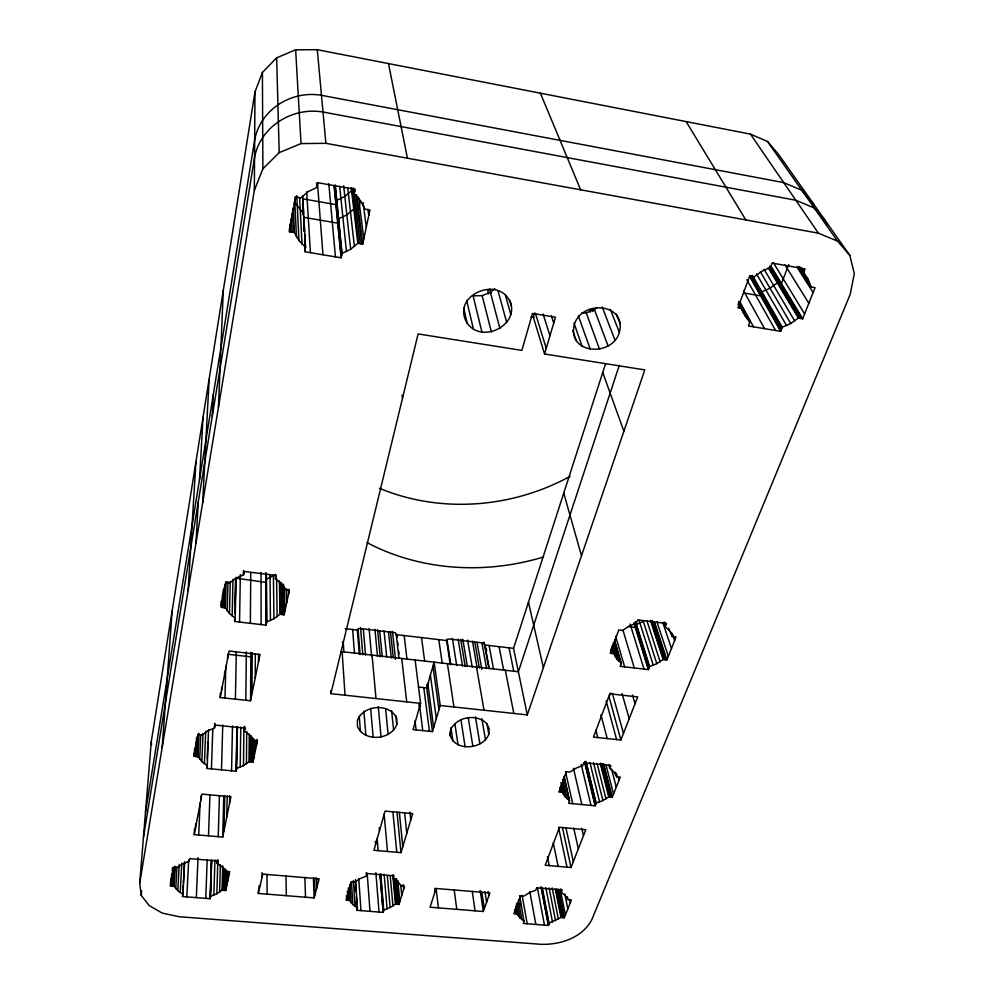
<?xml version="1.0" encoding="UTF-8"?>
<svg xmlns="http://www.w3.org/2000/svg" width="994" height="994" viewBox="0 0 994 994"><rect width="100%" height="100%" fill="white"/><g stroke="black" fill="none" stroke-linecap="round" stroke-linejoin="round"><path stroke-width="1.49" d="M258.341 893.444L262.776 874.124L319.124 878.795L314.154 897.917L258.341 893.444L258.341 890.388M258.502 661.88L258.502 654.139M259.024 890.45L259.024 885.865M255.222 751.377L255.259 740.629M256.8 743.959L256.812 739.362M206.914 765.33L206.802 768.424L236.137 771.245L236.721 768.424L243.468 765.629L249.034 761.69L252.961 762.075L253.072 738.977M253.669 758.745L253.756 738.753M255.222 677.908L255.296 653.853M250.997 761.876L251.159 735.709M251.991 693.675L252.227 652.884M252.352 762.013L252.476 737.374M249.034 761.69L249.245 733.97M250.364 623.313L250.737 572.805M249.656 761.752L249.842 735.572M220.37 693.004L220.221 697.564L250.55 700.77L250.873 652.387M139.694 883.306L254.34 190.413L254.973 91.92L262.416 72.413L276.643 57.851L295.64 49.799L317.285 49.7L750.433 134.115L767.53 141.496L778.749 154.629L849.82 255.359L854.306 273.785L850.205 294.323L591.84 919.599C582.173 937.963 560.231 944.971 540.599 944.3L179.144 916.729L162.295 913.113L149.262 905.683L141.272 895.408L139.694 883.306L151.25 741.785L254.973 91.92M246.425 763.802L246.723 731.435M396.743 724.626L396.805 718.699C390.257 702.572 363.071 704.647 357.38 720.501L357.442 726.44C364.202 742.257 390.853 740.219 396.743 724.626L395.798 715.581M252.961 762.075L257.521 740.58L253.557 740.17L249.78 735.187L244.35 731.075L244.4 726.49M244.648 729.608L244.686 726.552M245.829 700.273L246.338 651.878M243.468 765.629L243.915 727.086M240.213 767.182L240.784 727.061M266.38 574.52L266.678 621.884L266.007 625.139L234.634 621.486L235.255 618.218L229.452 613.534L225.34 607.831L221.103 607.322L225.663 582.236L229.962 582.757L236.05 578.11L243.468 574.88L243.53 570.37M243.58 574.346L243.617 571.339M239.554 622.058L240.337 574.607M236.137 771.245L236.907 726.44M236.224 770.81L237.156 726.589M236.622 768.859L237.417 726.726M235.416 699.167L236.286 652.238M229.105 874.67L229.167 871.614M231.565 770.81L232.484 725.993M234.634 621.486L234.708 618.43M235.081 604.153L235.615 578.16L265.771 582.347L266.417 579.142L275.487 574.731M235.069 613.745L235.789 578.583M235.168 618.728L235.988 577.464M183.157 885.393L182.523 896.538L210.082 898.713L210.579 896.228L216.878 893.73L222.06 890.226L225.737 890.525L226.197 870.645M232.161 616.031L232.981 579.378M226.359 887.605L226.731 870.794M227.725 881.156L227.924 871.999M229.602 803.189L229.763 795.672M223.898 890.375L224.42 868.967M226.756 817.143L227.241 796.008M225.166 890.475L225.663 869.067M194.538 828.524L194.252 834.6L222.681 837.085L223.737 796.144M227.638 658.45L227.713 655.344M222.06 890.226L222.681 865.749M223.948 830.897L224.818 796.057M222.631 890.276L223.203 867.327M229.452 613.534L230.248 581.502M221.5 769.841L222.755 724.986M224.582 674.566L224.669 671.546M227.166 610.801L227.949 581.825M219.624 892.09L220.37 864.544M224.979 698.061L225.837 666.216M221.575 690.432L221.662 687.401M224.557 588.311L224.656 585.292M225.737 890.525L229.726 871.701L226.011 871.39L222.407 867.079L217.264 863.55L217.351 860.506M224.681 607.744L225.352 584.907M217.351 863.152L217.438 860.096M218.245 836.699L219.438 795.747M216.878 893.73L217.848 860.046M225.34 607.831L226.085 581.937M222.184 601.358L222.383 595.269M213.847 895.122L214.94 859.885M223.277 595.344L223.464 589.28M223.327 595.095L223.6 589.815M223.228 607.57L223.774 589.293M210.504 896.625L211.722 859.835M221.153 605.806L221.302 601.233M221.438 605.458L221.587 600.898M221.761 607.409L221.96 601.308M206.802 768.424L207.336 765.579L201.857 761.603L197.955 756.695L193.992 756.31L197.943 734.578L201.956 734.976L207.572 730.913L214.455 728.03L214.605 723.433M214.729 726.552L214.841 723.495M210.082 898.713L211.424 859.996M210.33 897.47L211.548 860.68M205.783 898.377L207.174 860.034M208.492 835.842L209.958 794.865M211.399 768.871L212.828 728.639M450.207 736.082L450.431 730.255C456.06 716.786 476.238 713.294 486.526 723.359L489.147 728.453L488.812 734.268C482.761 750.284 452.369 751.973 449.773 733.075M207.237 758.695L207.908 741.673M207.249 766.026L208.504 729.869M218.444 407.354L223.265 290.546M204.416 763.715L205.733 731.249M198.713 834.985L200.08 803.09M201.857 761.603L203.037 733.771M196.327 897.632L198.017 857.723M200.713 800.543L200.9 796.008M199.682 759.242L200.788 734.529M197.334 756.633L198.402 733.473M197.955 756.695L199.011 733.535M195.433 828.375L195.644 823.827M195.582 747.563L195.806 742.94M195.88 745.935L196.091 742.419M196.327 743.437L196.626 737.275M195.967 756.509L196.849 737.97M212.269 416.175L213.275 394.755M186.835 896.874L188.649 860.009M193.992 756.31L194.141 753.216M194.352 753.154L194.575 748.519M194.613 756.372L195.072 748.047M202.664 502.691L209.113 379.211M183.393 883.007L184.424 863.028M182.921 894.438L184.66 861.798M182.523 896.538L182.995 894.053L180.225 892.45L181.79 863.264M195.93 543.407L198.278 501.784M199.545 479.356L203.037 417.331M180.225 892.45L177.802 890.624L179.243 864.507M511.338 306.065C503.821 273.288 449.387 293.889 467.205 323.274C482.326 344.433 520.732 324.678 509.661 300.138M177.802 890.624L174.087 886.375L175.255 866.42M175.752 888.586L176.969 867.091M174.087 886.375L170.372 886.076L172.273 873.552M172.422 874.819L172.621 868.582M172.235 886.226L173.329 867.799M173.515 886.337L174.683 866.37M170.459 884.548L170.744 879.938M188.114 590.635L195.942 461.738M170.633 884.672L170.993 878.522M170.956 886.126L171.689 873.838M171.763 878.423L172.235 873.751M172.422 870.682L172.608 867.613M162.159 747.5L172.148 610.813M141.272 895.408L141.645 890.786M619.386 332.394C626.903 302.574 581.068 299.728 574.209 325.013C567.301 354.485 612.242 357.144 619.386 332.394L610.328 309.395M145.509 812.023L254.663 139.955C260.353 109.477 291.49 90.106 321.472 95.312L783.694 182.598L801.798 190.252L813.552 203.956L814.297 206.901M143.471 837.122L254.551 157.524C260.44 126.362 292.398 106.78 323.013 112.024L795.809 200.241L814.272 208.007L826.213 221.898L826.958 224.892M305.556 247.233L298.958 240.573L294.398 232.521L289.465 231.689L295.765 197.048L300.772 197.918L308.078 191.68L316.887 187.431L317.794 182.71L355.119 189.307L354.15 194.016L360.66 200.925L365.022 209.138L369.942 209.995L362.711 244.114L357.852 243.294L350.633 249.27L342.023 253.346L341.104 257.819L304.711 251.73L305.556 247.233L302.698 195.905M194.252 834.6L201.931 794.094L230.919 796.79L222.681 837.085M214.455 728.03L215.015 725.073L244.946 728.13L244.35 731.075M220.221 697.564L229.042 651.045L260.006 654.524L250.55 700.77M243.468 574.88L244.126 571.463L276.183 575.402L275.487 578.806L281.24 583.64L285.191 589.467L289.428 589.976L284.172 614.764L279.985 614.267L273.946 618.753L266.678 621.884M172.086 876.621L173.826 867.079L177.591 867.389L182.809 863.774L189.22 861.189L189.705 858.617L217.798 860.978L217.264 863.55M251.681 652.648L250.848 656.848L227.601 654.251M360.375 200.515L358.424 209.896L353.765 209.075L346.844 214.878L338.606 218.817L337.736 223.165L304.189 217.4M420.574 703.367L330.878 693.675L418.101 333.934L521.887 350.397L532.498 313.433L555.472 317.198L544.55 353.988L644.783 369.892L527.292 714.897L440.218 705.491L434.117 662.153L426.699 687.947L432.465 731.609L413.057 729.584L420.574 703.367L415.132 659.991M393.326 878.298L394.071 875.801L367.295 873.552L366.587 876.049L360.176 878.559L354.821 882.063L351.242 881.765L346.136 900.179L349.677 900.465L352.845 904.577L357.517 907.895L356.834 910.305L383.125 912.38L383.846 909.97L390.145 907.547L395.45 904.142L398.967 904.428L404.558 886.176L401.004 885.878L397.948 881.703L393.326 878.298L393.052 875.292M534.573 313.197L533.368 317.347L544.55 353.988M432.465 731.609L440.218 705.491M400.992 852.653L412.659 813.651L385.076 811.092L373.918 850.292L400.992 852.653L397.004 812.222M527.292 714.897L513.538 648.361L605.545 363.854M619.299 365.283L518.371 671.758L340.855 651.53M483.332 911.486L489.88 892.935L436.105 888.474L430.042 907.211L483.332 911.486L480.177 890.487M564.12 776.401L569.562 800.605L568.556 803.264L595.145 805.823L596.176 803.177L586.236 762.299M614.54 640.024L621.312 663.284L620.169 666.328L648.386 669.608L649.579 666.576L635.514 621.61M738.902 301.443L749.998 321.857L748.445 325.957L780.625 331.35L782.228 327.262L790.764 323.51L798.381 318.03L802.68 318.751L815.055 287.651L810.706 286.893L797.784 266.529M610.564 692.992L609.086 696.906L620.877 739.996L593.493 737.101L609.807 693.8L637.713 696.931L620.877 739.996M788.739 264.603L781.446 283.576L777.308 282.855L770.027 288.198L761.839 291.826L760.335 295.814L744.866 293.155M515.985 906.441L517.278 913.921L519.949 917.897L524.136 921.103L523.254 923.451L548.377 925.439L549.297 923.103L560.989 917.425L564.343 917.698L571.388 899.992L568.009 899.707L565.437 895.669L561.312 892.364L560.703 889.394M561.312 892.364L562.256 889.941L536.698 887.791L535.778 890.214L529.392 892.662L523.925 896.054L520.496 895.78L513.886 913.648L517.278 913.921M571.028 867.501L585.801 829.729L559.498 827.281L545.197 865.252L571.028 867.501L562.442 827.567M596.176 803.177L602.898 800.555L608.738 796.853L612.292 797.2L620.293 777.097L616.702 776.736L614.106 772.089L609.819 768.275L610.9 765.529L583.826 762.758L582.782 765.517L575.924 768.225L570.022 772.04L566.394 771.679L558.889 791.982L562.48 792.33L565.201 796.89L569.562 800.605M649.579 666.576L656.81 663.657L663.147 659.482L666.924 659.917L676.082 636.918L672.267 636.458L669.645 631.066L665.197 626.618L666.427 623.462L637.651 619.921L636.458 623.089L629.078 626.108L622.666 630.432L618.802 629.96L610.204 653.232L614.019 653.679L616.789 658.972L621.312 663.284M810.706 286.893L808.122 279.438L803.363 273.188L805.028 268.914L772.139 263.087L770.524 267.386L761.764 271.3L754.036 277.003L749.638 276.233L737.97 307.78L742.319 308.513L745.115 315.819L749.998 321.857M254.34 190.413L262.876 168.818L262.416 72.413M262.876 168.818L279.202 152.629L301.033 143.583L325.883 143.322L818.41 233.18L837.544 241.12L849.82 255.359M357.194 630.233L359.107 628.457L395.45 632.718L397.327 637.117M446.43 640.683L448.369 638.931L483.842 643.093L486.725 650.598M428.737 683.015L426.774 684.754L427.644 686.792M481.941 332.108L473.107 295.827L482.152 295.64L490.377 292.41L494.726 288.571M581.801 312.948L586.236 312.849L594.424 309.668L596.636 307.792M418.611 687.053L426.699 687.947M345.241 628.668L357.355 630.084L359.269 653.63M484.563 644.969L513.538 648.361M628.345 626.593L635.278 627.438L636.409 624.456L643.391 621.598L656.81 663.657M531.131 316.974L534.014 317.446M303.158 198.899L335.922 204.615L336.767 200.328L344.819 196.477L351.578 190.773L353.864 191.171M767.53 141.496L837.544 241.12M750.433 134.115L818.41 233.18M294.858 202.54L303.518 213.474L302.661 198.117M802.531 268.442L804.196 271.051M800.282 267.287L808.122 279.438M799.201 266.541L809.7 283.041M799.201 266.64L803.363 273.188M799.251 267.92L811.39 287.005M796.915 267.001L813.104 292.559M784.912 264.789L808.83 303.294M773.32 262.578L804.593 313.942M686.133 121.579L745.823 219.947M770.81 265.945L802.68 318.751M770.176 265.833L802.009 318.639M769.53 266.852L800.53 318.391M768.884 267.858L799.052 318.142M768.25 267.746L798.381 318.03M764.075 269.312L794.715 320.975M760.373 271.76L790.764 323.51M756.446 273.772L786.589 325.622M752.346 275.338L782.228 327.262M752.123 275.947L781.967 327.896M750.892 276.034L781.421 329.3M780.874 330.704L749.662 276.108L780.625 331.35M746.867 279.712L775.618 330.505M743.45 290.608L764.572 328.654M739.909 301.828L753.489 326.802M739.399 303.12L742.319 308.513M738.679 302.077L744.581 312.973M746.059 315.694L749.749 322.503M738.716 303.008L747.302 319.024M741.984 309.606L743.437 312.302M740.716 307.693L745.115 315.819M737.958 304.102L740.145 308.152M540.388 93.175L580.633 189.804M616.268 313.98L620.256 323.982M602.165 306.922L615 340.184M594.424 309.668L608.079 345.974M591.89 308.724L592.946 311.544M589.343 309.271L590.386 312.091M586.236 312.849L599.544 349.254M602.749 372.514L623.897 431.247M578.409 315.955L590.324 349.478M574.01 323.174L582.111 346.459M572.83 330.704L576.321 340.855M672.192 633.352L674.628 640.546M671.882 633.65L672.863 636.52M670.801 632.147L672.267 636.458M668.676 628.208L669.645 631.066M664.849 622.182L665.818 625.04M664.427 623.263L665.384 626.121M663.756 622.319L665.197 626.618M662.774 622.53L671.472 648.486M656.872 621.66L668.341 656.363M654.561 622.294L666.924 659.917M653.99 622.219L666.328 659.854M652.263 620.616L665.036 659.705M651.008 620.455L663.744 659.544M551.409 315.856L553.745 323.025M650.424 620.393L663.147 659.482M647.032 621.138L660.115 661.718M543.084 314.017L549.968 335.736M639.08 620.343L653.282 665.284M635.34 622.07L649.393 667.049M634.955 623.101L648.983 668.092M634.122 622.691L648.573 669.136M633.948 623.163L648.386 669.608M535.418 313.272L546.228 348.322M630.146 624.07L644 669.099M622.952 630.146L634.309 667.968M615.646 636.272L624.592 666.837M632.457 694.955L635.029 703.777M614.789 641.95L621.126 663.768M613.373 642.372L618.84 661.259M612.602 644.435L616.789 658.972M612.242 646.262L615.162 656.425M611.931 646.423L614.019 653.679M611.757 647.802L613.422 653.605M610.863 649.107L612.105 653.456M622.058 693.576L629.202 718.687M563.747 493.123L581.49 555.758M505.424 295.293L510.854 314.676M612.366 693.34L623.462 733.386M498.081 290.969L506.741 322.628M606.154 700.907L616.603 739.548M490.874 293.292L489.769 289.092L487.781 291.08L488.514 293.889M490.377 292.41L499.932 328.542M618.243 777.271L619.038 780.265M600.935 714.761L607.21 738.554M616.479 773.804L617.262 776.799M615.522 772.239L616.702 776.736M611.571 769.17L616.28 787.198M609.21 764.858L609.981 767.853M609.036 765.281L609.819 768.275M606.042 764.982L613.534 794.082M595.878 730.118L597.779 737.548M603.718 763.715L612.292 797.2M603.184 763.653L611.745 797.138M601.991 763.529L610.515 797.026M482.152 295.64L491.371 331.884M600.798 763.404L609.297 796.902M600.252 763.355L608.738 796.853M597.17 763.852L605.955 798.828M593.48 762.646L602.898 800.555M589.939 762.622L599.63 802.009M585.727 761.255L596.015 803.587M585.379 762.149L595.654 804.494M584.696 761.59L595.307 805.401M584.534 762L595.145 805.823M581.217 764.51L590.995 805.426M466.658 300.337L473.392 329.002M573.426 768.25L581.875 804.544M463.751 308.239L467.205 323.274M581.763 828.375L583.453 835.73M528.473 602.178L543.37 667.682M565.536 771.878L572.718 803.661M563.971 776.811L569.4 801.015M562.803 779.209L567.189 798.865M573.737 828.164L578.334 848.801M562.182 783.284L565.201 796.89M560.951 782.613L563.623 794.703M561.138 786.279L562.48 792.33M560.591 786.229L561.921 792.268M559.684 787.621L560.678 792.156M565.909 827.716L573.302 861.699M558.516 827.207L567.002 867.153M569.661 899.806L570.283 902.776M567.388 896.737L568.009 899.707M564.778 894.016L567.86 908.889M553.248 842.688L558.131 866.383M560.852 889.009L561.461 891.991M560.268 889.642L565.437 914.952M558.591 889.394L564.343 917.698M509.027 647.839L513.774 671.223M558.081 889.357L563.822 917.648M556.938 889.257L562.666 917.561M555.808 889.158L561.511 917.462M555.298 889.121L560.989 917.425M547.458 856.716L549.247 865.6M388.48 63.579L407.428 158.208M552.167 887.89L558.404 919.189M549.098 887.928L555.571 920.73M505.337 670.267L513.823 713.443M499.075 646.672L503.647 670.08M545.83 887.729L552.515 922.047M542.252 887.642L549.148 923.463M541.954 888.45L548.837 924.271M541.357 887.754L548.526 925.066M540.935 886.623L548.377 925.439M537.406 887.791L544.463 925.128M489.098 645.504L493.484 668.925M485.234 646.734L489.284 668.701M484.078 642.112L488.862 668.39M529.802 891.568L535.841 924.445M481.928 643.056L486.551 668.515M476.983 642.211L481.792 669.211M522.136 895.346L527.193 923.761M474.846 642.36L479.344 667.881M519.663 895.693L524 921.475M520.284 902.838L520.806 905.832M518.47 900.166L521.862 919.612M472.461 641.018L477.182 668.043M486.985 723.769L488.812 734.268M476.486 666.986L484.016 710.213M517.352 902.937L519.949 917.897M516.346 904.031L518.408 915.996M515.724 907.895L516.743 913.871M514.817 909.299L515.588 913.784M481.879 718.712L485.482 739.747M467.615 640.124L472.225 667.198M462.806 639.217L467.329 666.328M475.405 716.823L479.916 743.91M460.719 639.341L465.204 666.465M458.122 639.03L462.545 666.166M468.261 717.755L472.871 746.382M452.407 638.359L456.706 665.508M488.141 891.369L488.849 895.855M460.905 719.606L465.105 746.742M446.915 639.192L450.854 664.837M450.183 663.992L446.592 640.534L396.271 634.632L398.917 658.152M484.985 891.78L486.588 902.254M447.412 663.669L453.96 706.97M481.854 892.127L484.339 908.603M454.879 723.744L458.048 744.854M438.776 639.614L442.218 663.085M450.928 727.558L452.916 741.126M402.085 395.103L402.533 398.147M472.237 891.32L475.057 910.815M432.949 666.229L438.988 709.617M367.966 209.312L368.799 215.387M430.39 675.125L436.316 718.625M427.855 683.959L433.657 727.571M421.518 637.589L424.637 661.072M454.196 889.816L456.78 909.348M363.058 202.627L366.314 227.166M423.779 687.624L429.433 731.298M358.523 197.172L363.829 238.846M356.523 194.625L362.711 244.114M419.58 704.982L422.773 730.602M355.802 194.501L361.953 243.99M419.021 704.51L419.393 707.504M354.262 188.686L354.634 191.668M353.752 188.81L354.299 193.283M353.429 188.052L360.288 243.704M351.926 187.854L358.61 243.418M436.068 888.325L438.416 907.882M351.217 187.729L357.852 243.294M415.007 720.861L416.088 729.894M434.788 888.425L435.148 891.432M404.173 635.564L406.968 659.059M347.689 187.742L354.436 246.5M401.725 658.463L406.708 701.863M151.25 741.785L151.585 744.73M397.699 642.31L398.035 645.255M398.693 651.132L399.029 654.064M343.651 185.766L350.633 249.27M392.481 631.476L395.525 659.196M390.48 631.612L393.313 657.817M409.975 812.16L410.808 819.851M388.492 631.749L391.288 657.966M339.65 186.387L346.471 251.569M404.682 813.291L406.77 833.357M384.007 630.792L386.716 657.059M391.599 710.573L393.612 730.192M399.339 812.26L402.794 846.664M379.683 630.942L382.23 656.649M335.251 184.983L342.023 253.346M335.127 185.642L341.886 254.042M334.68 185.555L341.563 255.582M403.229 884.536L403.676 889.046M385.61 708.722L388.132 734.429M334.257 185.468L341.253 257.111M377.583 629.575L380.242 656.81M334.121 186.126L341.104 257.819M400.731 884.797L401.738 895.346M392.903 811.837L396.78 852.293M374.924 629.264L377.534 656.5M397.824 880.473L399.824 901.595M396.556 878.771L398.967 904.428M396.01 878.721L398.408 904.378M394.817 878.621L397.202 904.279M378.267 706.647L381.062 736.927M393.164 874.894L395.997 904.18M317.285 49.7L325.883 143.322M392.816 875.453L395.45 904.142M372.042 655.083L376.005 698.546M328.803 183.666L335.45 256.862M369.085 628.581L371.545 655.829M390.22 875.751L392.941 905.956M384.131 813.999L387.486 851.473M387.349 875.813L390.145 907.547M370.675 708.511L373.16 737.299M363.344 629.401L365.556 655.145M384.119 874.124L387.101 908.889M379.174 827.803L379.435 830.897M360.549 627.574L362.835 654.835M380.814 873.676L383.734 910.355M380.466 874.882L383.485 911.175M377.161 838.663L378.155 850.665M380.106 874.186L383.237 912.007M379.994 874.558L383.125 912.38M358.014 628.78L360.114 654.524M375.384 841.272L375.633 844.266M363.891 711.12L365.854 735.361M375.881 872.707L379.037 912.057M352.646 629.537L354.473 653.083M359.281 716.425L360.449 731.572M317.508 183.182L322.951 254.775M316.813 183.728L317.036 186.698M316.564 182.983L316.887 187.431M367.196 873.477L370.004 911.349M366.475 872.645L366.699 875.664M366.364 873.03L366.587 876.049M343.178 641.565L343.887 651.878M358.784 878.808L360.959 910.628M342.57 641.577L342.768 644.634M342.122 651.679L345.042 695.204M355.517 879.479L357.405 908.267M355.38 881.815L355.976 890.91M356.374 896.973L357.169 909.1M355.355 885.666L355.753 891.742M356.349 900.837L356.635 905.385M355.343 887.567L355.541 890.599M356.337 902.726L356.834 910.305M353.355 880.585L355.007 906.342M351.416 881.84L352.845 904.577M349.938 884.424L351.068 902.614M306.699 191.917L310.426 252.675M348.944 888.35L349.677 900.465M348.596 887.63L348.67 891.022M348.434 888.176L349.13 900.427M347.366 891.233L347.9 900.328M346.421 895.681L346.682 900.229M295.64 49.799L301.033 143.583M330.716 690.668L330.878 693.675M303.679 216.468L304.512 231.453M304.673 234.447L305.431 247.928M302.636 204.205L303.145 213.437M303.642 222.482L304.139 231.478M304.636 240.473L305.133 249.482M302.698 211.859L302.872 214.94M304.673 248.015L304.847 251.022M299.616 197.483L302.027 244.089M296.796 195.607L298.958 240.573M295.143 196.675L295.293 199.682M294.721 199.496L296.411 236.696M294.1 202.428L294.236 205.447M293.329 207.758L294.398 232.521M293.068 208.156L293.193 211.2M292.845 213.822L293.628 232.397M291.814 213.176L292 217.761M318.217 878.771L318.341 881.802M291.441 219.724L291.938 232.111M290.782 218.854L290.956 223.451M316.216 877.777L316.626 888.4M289.937 224.085L290.236 231.813M289.751 224.495L289.925 229.117M314.303 878.249L314.924 894.948M289.353 228.595L289.465 231.689M313.421 878.162L314.154 897.917M304.872 877.453L305.493 897.222M276.643 57.851L279.202 152.629M288.484 589.367L288.595 593.89M286.471 588.821L286.781 602.439M284.47 586.646L284.992 610.925M283.538 584.36L284.172 614.764M282.905 584.286L283.526 614.69M281.476 582.596L282.085 614.516M285.986 875.888L286.347 895.681M280.072 582.422L280.643 614.354M279.401 580.819L279.985 614.267M276.58 578.62L277.14 616.665M275.425 574.308L275.487 578.806M273.425 576.085L273.946 618.753M270.02 574.718L270.443 620.492M266.28 573.488L266.566 622.393M266.057 574.582L266.342 623.511M265.82 572.606L266.007 625.139M267.013 874.322L267.113 894.14M262.068 872.595L262.081 877.168M261.049 572.532L261.124 624.567M543.556 556.975A215.313 185.369 -14.4 0 1 367.109 542.637M570.183 476.275A202.465 178.845 -15.1 0 1 379.509 488.302"/></g></svg>
